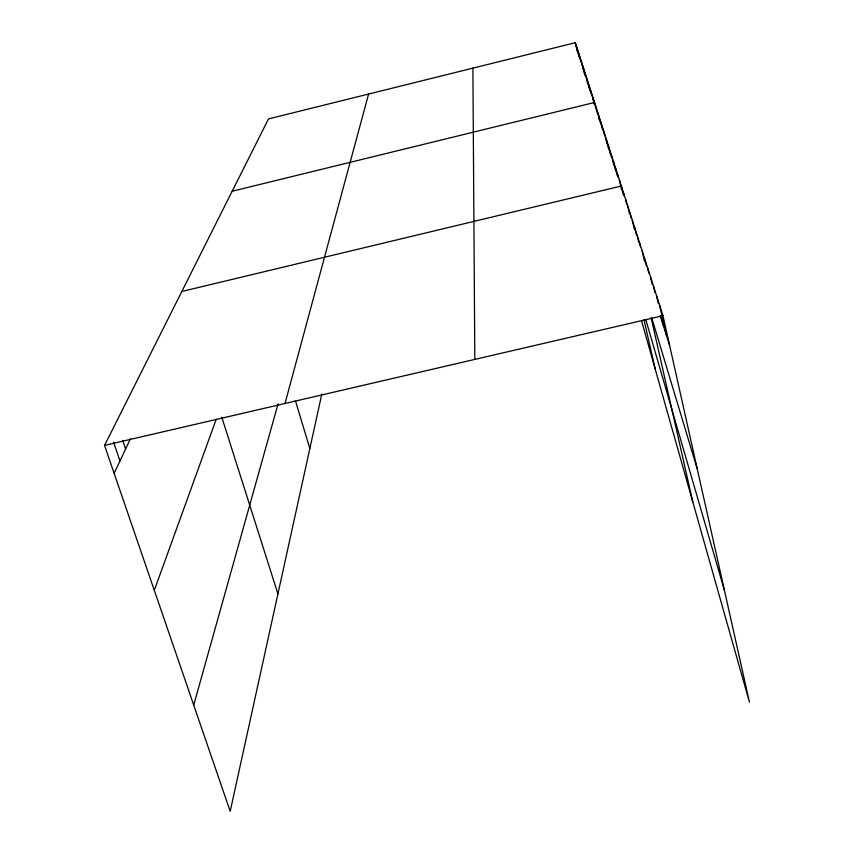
<?xml version="1.0" encoding="UTF-8"?>
<svg xmlns="http://www.w3.org/2000/svg" width="854" height="854" viewBox="0 0 854 854"><rect width="100%" height="100%" fill="white"/><g stroke="black" fill="none" stroke-linecap="round" stroke-linejoin="round"><path stroke-width="1.28" d="M321.798 394.11L230.196 811.3L104.54 445.404L268.487 118.919L575.308 42.7L662.971 315.702L749.46 702.223L641.61 321.04M285.001 403.494L368.586 94.057M193.719 705.073L278.094 403.761M154.307 590.306L216.254 419.154M114.137 473.362L130.545 438.54M232.181 191.221L594.501 102.491L595.921 108.714M181.838 291.47L621.328 186.023L623.313 194.808M104.54 445.404L662.971 315.702M113.561 442.18L119.976 460.979M122.688 440.344L125.623 448.99M221.826 417.328L277.924 593.904M660.238 315.756L669.589 345.304M651.773 317.987L697.27 468.985M295.377 400.601L309.842 448.542M645.763 319.556L724.395 590.189M600.277 120.457L602.049 128.249M598.782 115.813L600.245 122.239M597.33 111.276L599.348 120.168M595.9 106.835L597.619 114.383M644.001 319.834L655.264 369.291M593.188 98.381L594.309 103.302M591.886 94.346L594.117 104.113M590.626 90.396L591.801 95.552M589.377 86.532L590.84 92.915M588.171 82.753L589.9 90.332M586.976 79.038L588.972 87.813M585.812 75.408L587.509 82.849M584.659 71.843L585.791 76.764M583.538 68.352L584.937 74.437M582.439 64.925L584.809 75.269M581.361 61.563L583.122 69.259M580.304 58.275L581.467 63.356M579.268 55.04L580.709 61.339M578.254 51.87L579.674 58.115M577.251 48.753L578.948 56.183M576.269 45.7L577.955 53.065M575.308 42.7L577.251 51.219M632.27 220.086L634.266 228.968M629.953 212.881L631.085 217.898M627.711 205.889L629.473 213.692M625.523 199.078L626.687 204.223M623.399 192.47L624.253 196.271M651.1 317.613L692.797 501.938M619.321 179.767L621.563 189.673M617.357 173.661L618.232 177.536M615.446 167.715L617.186 175.38M613.588 161.929L615.595 170.757M611.784 156.282L613.759 165.014M610.012 150.784L611.411 156.944M608.294 145.415L610.343 154.457M606.607 140.184L608.635 149.119M604.974 135.071L606.97 143.91M603.362 130.086L604.504 135.081M601.803 125.218L602.924 130.16M659.704 305.54L666.237 334.693M656.545 295.708L658.231 303.202M661.028 315.692L662.992 324.435M653.491 286.197L654.943 292.634M650.545 277.006L652.253 284.617M647.684 268.092L648.805 273.099M644.909 259.467L646.361 265.925M642.229 251.108L644.524 261.303M639.625 242.995L640.468 246.774M637.095 235.128L638.771 242.579M634.65 227.495L636.091 233.921M472.892 68.139L474.824 359.406"/></g></svg>
